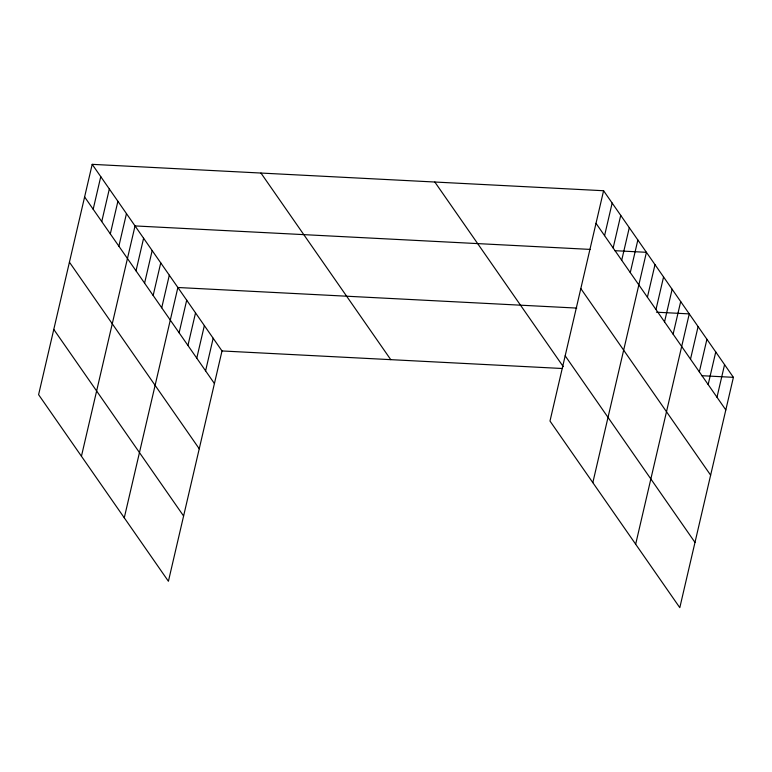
<?xml version="1.0" encoding="UTF-8"?>
<svg xmlns="http://www.w3.org/2000/svg" width="772" height="772" viewBox="0 0 772 772"><rect width="100%" height="100%" fill="white"/><g stroke="black" fill="none" stroke-linecap="round" stroke-linejoin="round"><path stroke-width="1.16" d="M92.196 164.34L38.6 394.666L168.412 581.268L222.008 350.951L92.196 164.34L603.588 190.732L733.4 377.334L679.804 607.661L549.992 421.049L603.588 190.732M93.18 209.251L100.765 176.663M101.75 221.574L109.334 188.976M110.319 233.887L117.904 201.289M118.878 246.2L126.463 213.603M81.436 456.242L135.032 225.926L590.175 249.404M136.017 270.837L143.602 238.239M144.586 283.15L152.171 250.553M153.155 295.464L160.74 262.876M161.724 307.777L169.309 275.189M124.273 517.819L177.878 287.502L576.761 308.086M179.114 332.79L186.699 300.192M187.943 345.47L195.528 312.882M196.773 358.16L204.358 325.572M205.593 370.849L213.178 338.261M604.572 235.643L612.157 203.046M613.142 247.957L620.727 215.359M621.701 260.27L629.286 227.682M630.27 272.584L637.855 239.995M592.828 482.635L646.425 252.309L614.782 250.678M647.409 297.22L654.994 264.622M655.978 309.533L663.563 276.945M664.547 321.856L672.132 289.259M673.107 334.17L680.692 301.572M635.665 544.212L689.261 313.886L656.451 312.197M690.506 359.173L698.091 326.575M699.336 371.863L706.92 339.265M708.165 384.553L715.75 351.955M716.985 397.242L724.57 364.645M222.008 350.951L562.325 368.505M701.758 375.703L733.4 377.334M596.003 223.32L725.815 409.932M580.814 288.574L710.636 475.176M565.172 355.805L694.983 542.407M434.829 182.028L563.28 366.671M260.955 173.053L390.767 359.655M84.611 196.937L214.423 383.539M69.432 262.19L199.244 448.793M53.779 329.412L183.601 516.014"/></g></svg>
